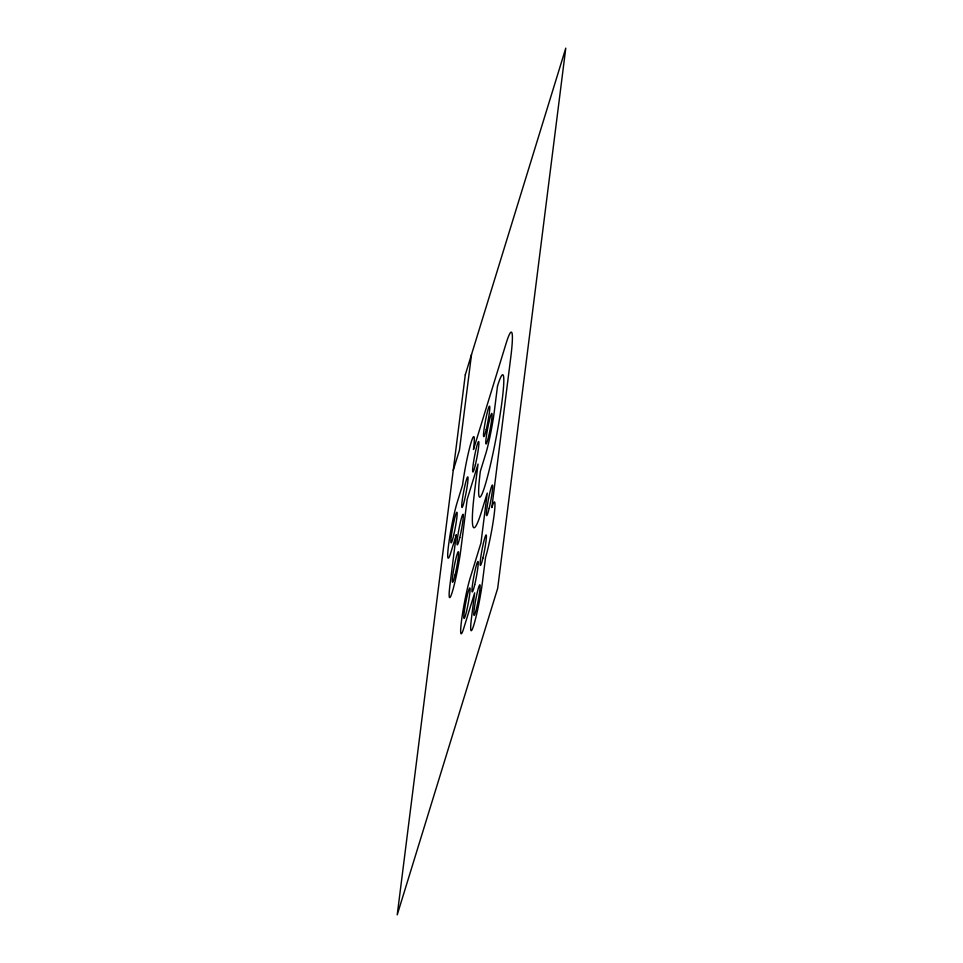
<?xml version="1.0" encoding="UTF-8"?>
<svg xmlns="http://www.w3.org/2000/svg" width="963" height="963" viewBox="0 0 963 963"><rect width="100%" height="100%" fill="white"/><g stroke="black" fill="none" stroke-linecap="round" stroke-linejoin="round"><path stroke-width="1.44" d="M471.497 354.577L459.459 450.142L453.248 470.317M465.298 374.751L397.225 914.85L497.702 588.249L565.775 48.15L465.298 374.751M456.293 534.802L449.998 584.673A31.105 2.576 -79.3 0 0 452.297 591.932A31.105 2.576 -79.3 0 0 460.88 549.307L467.163 499.436L478.045 464.058L474.903 488.999A93.315 7.728 -79.3 0 0 481.801 510.763L487.242 493.08L480.958 542.963L470.076 578.33A31.105 2.576 -79.3 0 0 461.494 620.954A31.105 2.576 -79.3 0 0 463.781 628.201L474.663 592.835L471.521 617.777A31.105 2.576 -79.3 0 0 473.82 625.035A31.105 2.576 -79.3 0 0 482.403 582.41L485.545 557.469A31.105 2.576 -79.3 0 0 494.127 514.844A31.105 2.576 -79.3 0 0 491.828 507.597L510.691 357.959A62.21 5.152 -79.3 0 0 506.093 343.454L473.459 449.552A31.105 2.576 -79.3 0 0 471.16 442.294A31.105 2.576 -79.3 0 0 462.577 484.919L457.136 502.602A31.105 2.576 -79.3 0 0 448.553 545.227A31.105 2.576 -79.3 0 0 450.853 552.485L456.293 534.802M497.51 386.079L494.368 411.008A31.105 2.576 -79.3 0 1 485.785 453.633L480.344 471.316A62.21 5.152 -79.3 0 0 484.943 485.834A62.21 5.152 -79.3 0 0 502.108 400.584A62.21 5.152 -79.3 0 0 497.51 386.079M476.589 608.074A15.552 1.288 -79.3 0 0 479.851 584.806A15.552 1.288 -79.3 0 0 474.446 607.388A15.552 1.288 -79.3 0 0 476.589 608.074M482.872 558.203A15.552 1.288 -79.3 0 0 486.134 534.934A15.552 1.288 -79.3 0 0 480.742 557.517A15.552 1.288 -79.3 0 0 482.872 558.203M489.168 508.32A15.552 1.288 -79.3 0 0 492.43 485.051A15.552 1.288 -79.3 0 0 487.025 507.633A15.552 1.288 -79.3 0 0 489.168 508.32M474.711 584.722A15.552 1.288 -79.3 0 0 477.973 561.465A15.552 1.288 -79.3 0 0 472.58 584.035A15.552 1.288 -79.3 0 0 474.711 584.722M466.549 611.252A15.552 1.288 -79.3 0 0 469.812 587.984A15.552 1.288 -79.3 0 0 464.419 610.566A15.552 1.288 -79.3 0 0 466.549 611.252M453.621 535.524A15.552 1.288 -79.3 0 0 456.883 512.268A15.552 1.288 -79.3 0 0 451.478 534.838A15.552 1.288 -79.3 0 0 453.621 535.524M455.066 574.971A15.552 1.288 -79.3 0 0 458.328 551.715A15.552 1.288 -79.3 0 0 452.923 574.297A15.552 1.288 -79.3 0 0 455.066 574.971M459.784 537.571A15.552 1.288 -79.3 0 0 463.047 514.302A15.552 1.288 -79.3 0 0 457.642 536.885A15.552 1.288 -79.3 0 0 459.784 537.571M464.503 500.158A15.552 1.288 -79.3 0 0 467.765 476.89A15.552 1.288 -79.3 0 0 462.36 499.472A15.552 1.288 -79.3 0 0 464.503 500.158M475.373 464.792A15.552 1.288 -79.3 0 0 478.635 441.523A15.552 1.288 -79.3 0 0 473.242 464.106A15.552 1.288 -79.3 0 0 475.373 464.792M486.255 429.426A15.552 1.288 -79.3 0 0 489.517 406.157A15.552 1.288 -79.3 0 0 484.124 428.74A15.552 1.288 -79.3 0 0 486.255 429.426M488.554 436.672A15.552 1.288 -79.3 0 0 491.816 413.416A15.552 1.288 -79.3 0 0 486.411 435.998A15.552 1.288 -79.3 0 0 488.554 436.672"/></g></svg>
